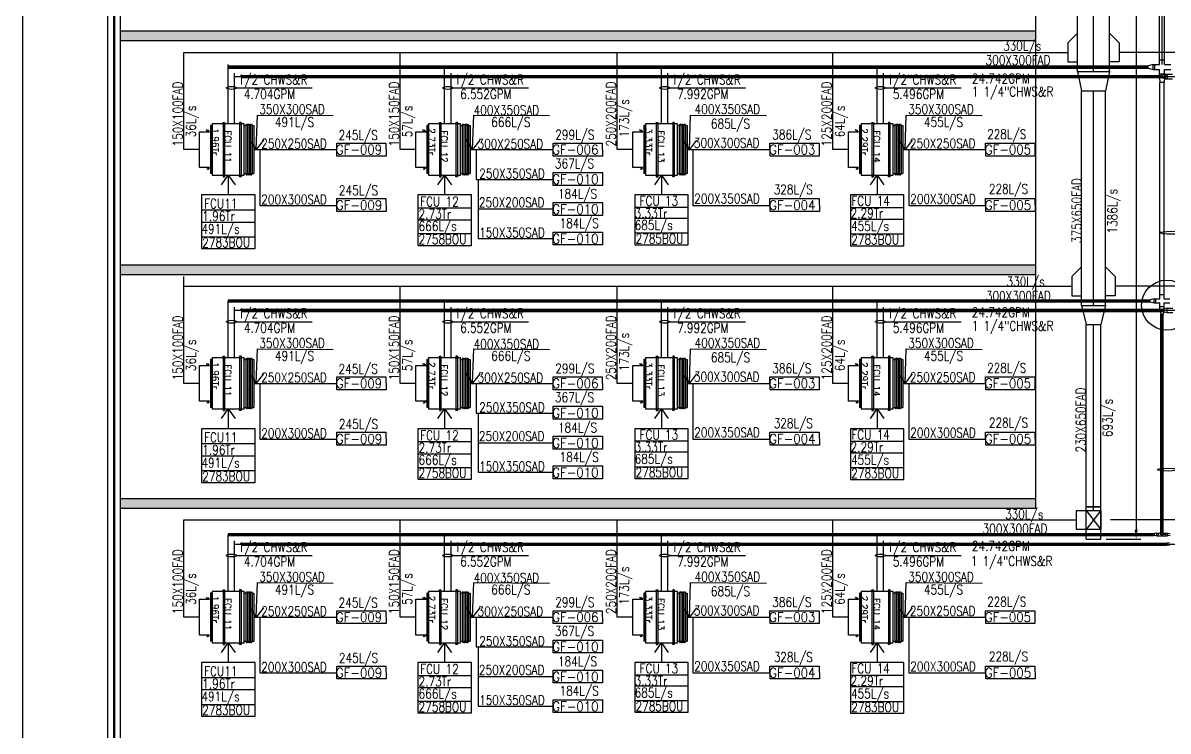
# Model space of a CAD drawing. Header units: millimetres. Extents: x -1288794 to 2153086, y -2701644 to -1428868.
# Drawn here: x 1703173 to 1721056, y -1511716 to -1500660 of the extents above; entities that cross this region are included whole.
import ezdxf

# ---------------------------------------------------------------- set-up
doc = ezdxf.new("R2010")
doc.units = ezdxf.units.MM
doc.header["$LTSCALE"] = 100
doc.header["$PDMODE"] = 34
doc.linetypes.add('HIDDEN', pattern=[9.525, 6.35, -3.175])
for name, color, linetype in [('A-ANNO-TEXT', 8, 'Continuous'), ('A-WALL-FULL', 8, 'Continuous'), ('AC- SUIPPOR', 7, 'HIDDEN'), ('AC-CHILLED WATER TEXT', 41, 'Continuous'), ('AC-CHR', 60, 'Continuous'), ('AC-CHS', 30, 'Continuous'), ('AC-FAD', 6, 'Continuous'), ('AC-FAD TEXT', 6, 'Continuous'), ('AC-HLTEXT', 100, 'Continuous'), ('AC-SAD', 3, 'Continuous'), ('AC-SAD TEXT', 3, 'Continuous'), ('AC-UNIT', 5, 'Continuous'), ('LOGO LINE', 7, 'Continuous'), ('LOGO1LINE', 7, 'Continuous'), ('WALL', 42, 'Continuous')]:
    doc.layers.add(name, color=color, linetype=linetype)
doc.styles.add('ROMAND', font='romand')
doc.styles.add('ROMANS', font='romans.shx', dxfattribs={"width": 0.8})
doc.styles.add('SIMPLEX', font='simplex.shx', dxfattribs={"width": 0.8})
doc.dimstyles.new('100 of DIM2', dxfattribs={"dimscale": 0, "dimtxt": 200, "dimasz": 150, "dimexe": 75, "dimexo": 200, "dimgap": 75, "dimtad": 1, "dimdec": 0, "dimrnd": 5, "dimzin": 0, "dimdsep": 46, "dimtxsty": 'ROMANS', "dimblk": 'ARCHTICK', "dimcen": 100, "dimclrd": 94, "dimclre": 94, "dimclrt": 2, "dimadec": 0, "dimazin": 0, "dimtfac": 1, "dimtdec": 0, "dimtofl": 0, "dimtmove": 2, "dimatfit": 3, "dimldrblk": 'OPEN90', "dimfxl": 75, "dimtolj": 1, "dimtzin": 0, "dimarcsym": 0})

# ---------------------------------------------------------------- blocks, each defined once
blk = doc.blocks.new('A$C44FB0367')
at = {"layer": 'WALL', "ltscale": 30}
h = blk.add_hatch(dxfattribs=at)
h.set_pattern_fill('NET3', color=2, scale=100, style=0)
h.set_pattern_definition([(0, (19935.246, -11666.627), (0, 12.5), []), (60, (19935.246, -11666.627), (-10.8253175, 6.25), []), (120, (19935.246, -11666.627), (-10.8253175, -6.25), [])])
h.paths.add_polyline_path([(775, 250), (775, 275), (25, 275), (25, 250)])
at = {"layer": 'WALL', "color": 5, "ltscale": 30}
for p, q in [((25, 250), (25, 275)), ((25, 275), (775, 275)), ((775, 250), (775, 275))]:
    blk.add_line(p, q, dxfattribs=at)
at = {"layer": 'WALL', "color": 8, "ltscale": 30}
for p, q in [((25, -275), (0, -287.5)), ((0, -287.5), (25, -300)), ((25, -300), (0, -312.5)), ((0, -312.5), (25, -325)), ((25, -325), (0, -337.5)), ((0, -337.5), (25, -350)), ((25, -350), (0, -362.5)), ((25, -250), (25, -275)), ((25, -250), (25, -275)), ((25, -275), (775, -275)), ((25, -300), (775, -300)), ((25, -325), (775, -325)), ((25, -350), (775, -350)), ((775, -250), (775, -275)), ((775, -275), (800, -287.5)), ((800, -287.5), (775, -300)), ((775, -300), (800, -312.5)), ((800, -312.5), (775, -325)), ((775, -325), (800, -337.5)), ((800, -337.5), (775, -350)), ((775, -350), (800, -362.5)), ((0, -362.5), (25, -375)), ((25, -375), (775, -375)), ((25, -375), (25, -400)), ((25, -400), (775, -400)), ((800, -362.5), (775, -375)), ((775, -375), (775, -400))]:
    blk.add_line(p, q, dxfattribs=at)
at = {"layer": 'WALL', "color": 5, "ltscale": 30}
blk.add_lwpolyline([(0, 250), (800, 250), (800, -250), (0, -250)], close=True, dxfattribs=at)
blk = doc.blocks.new('A$C5F1D0244')
at = {"layer": 'AC- SUIPPOR', "ltscale": 5}
for p, q in [((-25, 425), (-25, -425)), ((0, 425), (0, -425))]:
    blk.add_line(p, q, dxfattribs=at)
at = {"layer": 'AC- SUIPPOR', "ltscale": 30}
for points in [[(-25, 400), (0, 400), (0, 425), (-25, 425)], [(-25, -400), (0, -400), (0, -425), (-25, -425)]]:
    blk.add_lwpolyline(points, close=True, dxfattribs=at)
for centre in [(-12.5, 412.5), (-12.5, -412.5)]:
    blk.add_circle(centre, 5, dxfattribs=at)
blk = doc.blocks.new('_ArchTick')
at = {"color": 0, "linetype": 'ByBlock', "const_width": 0.15}
blk.add_lwpolyline([(-0.5, -0.5), (0.5, 0.5)], dxfattribs=at)
blk = doc.blocks.new('A$C14952670')
at = {"layer": 'AC-FAD', "linetype": 'ByBlock'}
for p, q in [((29, 136), (0, 105)), ((30, 159), (1, 128)), ((30, 0), (30, 159)), ((589, 0), (30, 0)), ((589, 159), (589, 0)), ((589, 159), (619, 129)), ((589, 144), (619, 114))]:
    blk.add_line(p, q, dxfattribs=at)
blk = doc.blocks.new('*D718')
at = {"layer": 'AC-CHS', "lineweight": -2, "transparency": 16777216}
for p, q in [((1720091, -1489319), (1720632, -1489319)), ((1720557, -1489469), (1720557, -1508569)), ((1720091, -1508719), (1720632, -1508719))]:
    blk.add_line(p, q, dxfattribs=at)
at = {"layer": 'AC-CHS', "transparency": 16777216}
for points in [[(1720532, -1489469), (1720582, -1489469), (1720557, -1489319)], [(1720532, -1508569), (1720582, -1508569), (1720557, -1508719)]]:
    blk.add_solid(points, dxfattribs=at)
at = {"layer": 'Defpoints', "color": 0, "transparency": 16777216}
for p in [(1719891, -1489319), (1719891, -1508719), (1720557, -1508719)]:
    blk.add_point(p, dxfattribs=at)
at = {"layer": 'AC-CHS', "color": 2, "transparency": 16777216, "insert": (1720382, -1499019), "char_height": 200, "attachment_point": 5, "rotation": 90, "style": 'ROMANS'}
blk.add_mtext('\\A1;19400', dxfattribs=at)

msp = doc.modelspace()

# ---------------------------------------------------------------- hatches: boundary and pattern name
at = {"layer": 'A-WALL-FULL', "true_color": 0xf26722}
h = msp.add_hatch(dxfattribs=at)
h.set_pattern_fill('AR-CONC', color=30)
h.set_pattern_definition([(50, (0, 14750), (182.184669, -15.939086), [19.05, -209.55]), (355, (0, 14750), (-35.243421, 191.056845), [15.24, -167.640584]), (100.451445, (15.18, 14748.67), (146.941247, 175.117752), [16.190009, -178.090245]), (46.1842, (0, 14800.8), (271.07904, -42.042328), [28.575, -314.325]), (96.635558, (22.6, 14797.3), (237.404134, 247.426125), [24.285023, -267.135608]), (351.184151, (0, 14800.8), (237.404134, 247.426125), [22.859967, -251.459732]), (21, (25.4, 14788.1), (151.614391, -102.265198), [19.05, -209.55]), (326, (25.4, 14788.1), (61.802028, 184.187966), [15.24, -167.64]), (71.451445, (38.03, 14779.58), (213.416419, 81.922769), [16.190009, -178.089938]), (37.5, (0, 14750), (3.0886033, 84.5550389), [0, -165.608, 0, -170.18, 0, -168.275]), (7.5, (0, 14750), (66.8196625, 100.1805748), [0, -97.028, 0, -161.798, 0, -64.135]), (327.5, (-56.64, 14750), (135.5905952, -5.728744), [0, -63.5, 0, -198.12, 0, -262.89]), (317.5, (-82.04, 14750), (148.1291814, 25.426491), [0, -82.55, 0, -131.572, 0, -186.69])])
h.paths.add_polyline_path([(1718990.8, -1500935.5), (1718990.8, -1500785.5), (1704697.8, -1500785.5), (1704697.8, -1500935.5)])
h.paths.add_polyline_path([(1755218.3, -1500785.5), (1755218.3, -1500935.5), (1770296.5, -1500935.5), (1770296.5, -1500785.5)])
h.paths.add_polyline_path([(1751078, -1500935.5), (1751078, -1500785.5), (1723660.6, -1500785.5), (1723660.6, -1500935.5)])
h = msp.add_hatch(dxfattribs=at)
h.set_pattern_fill('AR-CONC', color=30)
h.set_pattern_definition([(50, (0, 11100), (182.184669, -15.939086), [19.05, -209.55]), (355, (0, 11100), (-35.243421, 191.056845), [15.24, -167.640584]), (100.451445, (15.18, 11098.67), (146.941247, 175.117752), [16.190009, -178.090245]), (46.1842, (0, 11150.8), (271.07904, -42.042328), [28.575, -314.325]), (96.635558, (22.6, 11147.3), (237.404134, 247.426125), [24.285023, -267.135608]), (351.184151, (0, 11150.8), (237.404134, 247.426125), [22.859967, -251.459732]), (21, (25.4, 11138.1), (151.614391, -102.265198), [19.05, -209.55]), (326, (25.4, 11138.1), (61.802028, 184.187966), [15.24, -167.64]), (71.451445, (38.03, 11129.58), (213.416419, 81.922769), [16.190009, -178.089938]), (37.5, (0, 11100), (3.0886033, 84.5550389), [0, -165.608, 0, -170.18, 0, -168.275]), (7.5, (0, 11100), (66.8196625, 100.1805748), [0, -97.028, 0, -161.798, 0, -64.135]), (327.5, (-56.64, 11100), (135.5905952, -5.728744), [0, -63.5, 0, -198.12, 0, -262.89]), (317.5, (-82.04, 11100), (148.1291814, 25.426491), [0, -82.55, 0, -131.572, 0, -186.69])])
h.paths.add_polyline_path([(1718990.8, -1504585.5), (1718990.8, -1504435.5), (1704697.8, -1504435.5), (1704697.8, -1504585.5)])
h.paths.add_polyline_path([(1755218.3, -1504435.5), (1755218.3, -1504585.5), (1770296.5, -1504585.5), (1770296.5, -1504435.5)])
h.paths.add_polyline_path([(1751078, -1504585.5), (1751078, -1504435.5), (1723660.6, -1504435.5), (1723660.6, -1504585.5)])
h = msp.add_hatch(dxfattribs=at)
h.set_pattern_fill('AR-CONC', color=30)
h.set_pattern_definition([(50, (0, 7450), (182.184669, -15.939086), [19.05, -209.55]), (355, (0, 7450), (-35.243421, 191.056845), [15.24, -167.640584]), (100.451445, (15.18, 7448.67), (146.941247, 175.117752), [16.190009, -178.090245]), (46.1842, (0, 7500.8), (271.07904, -42.042328), [28.575, -314.325]), (96.635558, (22.6, 7497.3), (237.404134, 247.426125), [24.285023, -267.135608]), (351.184151, (0, 7500.8), (237.404134, 247.426125), [22.859967, -251.459732]), (21, (25.4, 7488.1), (151.614391, -102.265198), [19.05, -209.55]), (326, (25.4, 7488.1), (61.802028, 184.187966), [15.24, -167.64]), (71.451445, (38.03, 7479.58), (213.416419, 81.922769), [16.190009, -178.089938]), (37.5, (0, 7450), (3.0886033, 84.5550389), [0, -165.608, 0, -170.18, 0, -168.275]), (7.5, (0, 7450), (66.8196625, 100.1805748), [0, -97.028, 0, -161.798, 0, -64.135]), (327.5, (-56.64, 7450), (135.5905952, -5.728744), [0, -63.5, 0, -198.12, 0, -262.89]), (317.5, (-82.04, 7450), (148.1291814, 25.426491), [0, -82.55, 0, -131.572, 0, -186.69])])
h.paths.add_polyline_path([(1718990.8, -1508235.5), (1718990.8, -1508085.5), (1704697.8, -1508085.5), (1704697.8, -1508235.5)])
h.paths.add_polyline_path([(1755218.3, -1508085.5), (1755218.3, -1508235.5), (1770296.5, -1508235.5), (1770296.5, -1508085.5)])
h.paths.add_polyline_path([(1751078, -1508235.5), (1751078, -1508085.5), (1723660.6, -1508085.5), (1723660.6, -1508235.5)])

# ---------------------------------------------------------------- linework, layer by layer
at = {"layer": 'A-ANNO-TEXT'}
for points in [[(1708072.8, -1502537.9), (1708842.4, -1502537.9), (1708843.7, -1502738.2), (1708074.1, -1502738.2)], [(1711451.5, -1502537.9), (1712221, -1502537.9), (1712222.3, -1502738.2), (1711452.8, -1502738.2)], [(1714838.9, -1502537.9), (1715608.5, -1502537.9), (1715609.8, -1502738.2), (1714840.2, -1502738.2)], [(1718206.9, -1502537.9), (1718976.5, -1502537.9), (1718977.7, -1502738.2), (1718208.2, -1502738.2)], [(1711452.1, -1502995.9), (1712221.6, -1502995.9), (1712222.9, -1503196.3), (1711453.4, -1503196.3)], [(1708073.4, -1503401.1), (1708843, -1503401.1), (1708844.3, -1503601.5), (1708074.7, -1503601.5)], [(1714839.5, -1503401.1), (1715609.1, -1503401.1), (1715610.4, -1503601.5), (1714840.8, -1503601.5)], [(1718207.5, -1503401.1), (1718977.1, -1503401.1), (1718978.3, -1503601.5), (1718208.8, -1503601.5)], [(1711452.3, -1503464.2), (1712221.9, -1503464.2), (1712223.2, -1503664.6), (1711453.6, -1503664.6)], [(1711452.3, -1503926), (1712221.9, -1503926), (1712223.2, -1504126.4), (1711453.6, -1504126.4)], [(1708072.8, -1506187.9), (1708842.4, -1506187.9), (1708843.7, -1506388.2), (1708074.1, -1506388.2)], [(1711451.5, -1506187.9), (1712221, -1506187.9), (1712222.3, -1506388.2), (1711452.8, -1506388.2)], [(1714838.9, -1506187.9), (1715608.5, -1506187.9), (1715609.8, -1506388.2), (1714840.2, -1506388.2)], [(1718206.9, -1506187.9), (1718976.5, -1506187.9), (1718977.7, -1506388.2), (1718208.2, -1506388.2)], [(1711452.1, -1506645.9), (1712221.6, -1506645.9), (1712222.9, -1506846.3), (1711453.4, -1506846.3)], [(1708073.4, -1507051.1), (1708843, -1507051.1), (1708844.3, -1507251.5), (1708074.7, -1507251.5)], [(1711452.3, -1507114.2), (1712221.9, -1507114.2), (1712223.2, -1507314.6), (1711453.6, -1507314.6)], [(1714839.5, -1507051.1), (1715609.1, -1507051.1), (1715610.4, -1507251.5), (1714840.8, -1507251.5)], [(1718207.5, -1507051.1), (1718977.1, -1507051.1), (1718978.3, -1507251.5), (1718208.8, -1507251.5)], [(1711452.3, -1507576), (1712221.9, -1507576), (1712223.2, -1507776.4), (1711453.6, -1507776.4)], [(1708072.8, -1509837.9), (1708842.4, -1509837.9), (1708843.7, -1510038.2), (1708074.1, -1510038.2)], [(1711451.5, -1509837.9), (1712221, -1509837.9), (1712222.3, -1510038.2), (1711452.8, -1510038.2)], [(1714838.9, -1509837.9), (1715608.5, -1509837.9), (1715609.8, -1510038.2), (1714840.2, -1510038.2)], [(1718206.9, -1509837.9), (1718976.5, -1509837.9), (1718977.7, -1510038.2), (1718208.2, -1510038.2)], [(1711452.1, -1510295.9), (1712221.6, -1510295.9), (1712222.9, -1510496.3), (1711453.4, -1510496.3)], [(1708073.4, -1510701.1), (1708843, -1510701.1), (1708844.3, -1510901.5), (1708074.7, -1510901.5)], [(1711452.3, -1510764.2), (1712221.9, -1510764.2), (1712223.2, -1510964.6), (1711453.6, -1510964.6)], [(1714839.5, -1510701.1), (1715609.1, -1510701.1), (1715610.4, -1510901.5), (1714840.8, -1510901.5)], [(1718207.5, -1510701.1), (1718977.1, -1510701.1), (1718978.3, -1510901.5), (1718208.8, -1510901.5)], [(1711452.3, -1511226), (1712221.9, -1511226), (1712223.2, -1511426.4), (1711453.6, -1511426.4)]]:
    msp.add_lwpolyline(points, close=True, dxfattribs=at)
at = {"layer": 'A-WALL-FULL'}
for p, q in [((1718990.8, -1508235.5), (1718990.8, -1489835.5)), ((1704697.8, -1500785.5), (1718990.8, -1500785.5)), ((1704697.8, -1500935.5), (1718990.8, -1500935.5)), ((1704697.8, -1504435.5), (1718990.8, -1504435.5)), ((1704697.8, -1504585.5), (1718990.8, -1504585.5)), ((1704697.8, -1508085.5), (1718990.8, -1508085.5)), ((1704697.8, -1508235.5), (1718990.8, -1508235.5))]:
    msp.add_line(p, q, dxfattribs=at)
at = {"layer": 'A-WALL-FULL', "ltscale": 3}
for p, q in [((1713564.3, -1503344.9), (1712864.3, -1503344.9)), ((1713564.3, -1506994.9), (1712864.3, -1506994.9)), ((1713564.3, -1510644.9), (1712864.3, -1510644.9))]:
    msp.add_line(p, q, dxfattribs=at)
at = {"layer": 'AC-CHILLED WATER TEXT'}
for p, q in [((1706508.9, -1501675.3), (1707690.7, -1501675.3)), ((1709887.6, -1501675.3), (1711069.4, -1501675.3)), ((1713275, -1501675.3), (1714456.8, -1501675.3)), ((1716643, -1501675.3), (1717824.8, -1501675.3)), ((1706508.9, -1505325.3), (1707690.7, -1505325.3)), ((1709887.6, -1505325.3), (1711069.4, -1505325.3)), ((1713275, -1505325.3), (1714456.8, -1505325.3)), ((1716643, -1505325.3), (1717824.8, -1505325.3)), ((1706508.9, -1508975.3), (1707690.7, -1508975.3)), ((1709887.6, -1508975.3), (1711069.4, -1508975.3)), ((1713275, -1508975.3), (1714456.8, -1508975.3)), ((1716643, -1508975.3), (1717824.8, -1508975.3))]:
    msp.add_line(p, q, dxfattribs=at)
for centre, major_axis, ratio in [((1706429.3, -1501675.3), (79.6, 0), 0.2791271), ((1709808, -1501675.3), (79.6, 0), 0.2791271), ((1713195.4, -1501675.3), (79.6, 0), 0.2791271), ((1716563.4, -1501675.3), (79.6, 0), 0.2791271), ((1721100.6, -1503935.7), (170.7, 0), 0.1301197), ((1706429.3, -1505325.3), (79.6, 0), 0.2791271), ((1709808, -1505325.3), (79.6, 0), 0.2791271), ((1713195.4, -1505325.3), (79.6, 0), 0.2791271), ((1716563.4, -1505325.3), (79.6, 0), 0.2791271), ((1721060.4, -1507634.5), (170.7, 0), 0.1301197), ((1706429.3, -1508975.3), (79.6, 0), 0.2791271), ((1709808, -1508975.3), (79.6, 0), 0.2791271), ((1713195.4, -1508975.3), (79.6, 0), 0.2791271), ((1716563.4, -1508975.3), (79.6, 0), 0.2791271)]:
    msp.add_ellipse(centre, major_axis=major_axis, ratio=ratio, dxfattribs=at)
at = {"layer": 'AC-CHR'}
for p, q in [((1706479.7, -1502237.2), (1706479.7, -1501446.8)), ((1706579.7, -1501480.8), (1720946.9, -1501480.8)), ((1709858.3, -1502237.2), (1709858.3, -1501446.8)), ((1713245.8, -1502237.2), (1713245.8, -1501446.8)), ((1716613.8, -1502237.2), (1716613.8, -1501446.8)), ((1721022.9, -1501458.8), (1720946.9, -1501480.8)), ((1720946.9, -1501512.8), (1720946.9, -1501480.8)), ((1721022.9, -1501458.8), (1721123.9, -1501458.8)), ((1721022.9, -1501534.8), (1721022.9, -1501458.8)), ((1721047.9, -1501534.8), (1721047.9, -1501458.8)), ((1706479.7, -1501496.8), (1734945.9, -1501496.8)), ((1706579.7, -1501496.8), (1720946.9, -1501496.8)), ((1706579.7, -1501512.8), (1720946.9, -1501512.8)), ((1720946.9, -1501512.8), (1721022.9, -1501534.8)), ((1721022.9, -1501534.8), (1721123.9, -1501534.8)), ((1706479.7, -1505887.2), (1706479.7, -1505096.8)), ((1706479.7, -1505146.8), (1734945.9, -1505146.8)), ((1706579.7, -1505130.8), (1720976.9, -1505130.8)), ((1706579.7, -1505146.8), (1720976.9, -1505146.8)), ((1706579.7, -1505162.8), (1720976.9, -1505162.8)), ((1709858.3, -1505887.2), (1709858.3, -1505096.8)), ((1713245.8, -1505887.2), (1713245.8, -1505096.8)), ((1716613.8, -1505887.2), (1716613.8, -1505096.8)), ((1721040.9, -1505114.8), (1720976.9, -1505130.8)), ((1720976.9, -1505162.8), (1720976.9, -1505130.8)), ((1720976.9, -1505162.8), (1721040.9, -1505178.8)), ((1721040.9, -1505114.8), (1721129.9, -1505114.8)), ((1721040.9, -1505178.8), (1721040.9, -1505114.8)), ((1721040.9, -1505178.8), (1721129.9, -1505178.8)), ((1706479.7, -1509537.2), (1706479.7, -1508746.8)), ((1706479.7, -1508796.8), (1734945.9, -1508796.8)), ((1706579.7, -1508780.8), (1721037, -1508780.8)), ((1706579.7, -1508796.8), (1721037, -1508796.8)), ((1706579.7, -1508812.8), (1721037, -1508812.8)), ((1709858.3, -1509537.2), (1709858.3, -1508746.8)), ((1713245.8, -1509537.2), (1713245.8, -1508746.8)), ((1716613.8, -1509537.2), (1716613.8, -1508746.8)), ((1721076.9, -1508776.8), (1721036.9, -1508780.8)), ((1721036.9, -1508780.8), (1721037, -1508812.8)), ((1721077.1, -1508817.1), (1721037, -1508812.8))]:
    msp.add_line(p, q, dxfattribs=at)
at = {"layer": 'AC-CHS'}
for p, q in [((1720923.9, -1501310.1), (1720923.9, -1497973.1)), ((1720961.9, -1501310.1), (1720961.9, -1497973.1)), ((1720999.9, -1501310.1), (1720999.9, -1497973.1)), ((1706379.7, -1502237.2), (1706379.7, -1501310.1)), ((1720822.9, -1501310.1), (1720746.9, -1501332.1)), ((1720822.9, -1501386.1), (1720822.9, -1501310.1)), ((1720822.9, -1501310.1), (1720923.9, -1501310.1)), ((1720847.9, -1501386.1), (1720847.9, -1501310.1)), ((1720923.9, -1501234.1), (1720999.9, -1501234.1)), ((1720999.9, -1501310.1), (1721100.9, -1501310.1)), ((1706379.7, -1501332.1), (1720746.9, -1501332.1)), ((1706379.7, -1501348.1), (1720746.9, -1501348.1)), ((1706379.7, -1501364.1), (1720746.9, -1501364.1)), ((1709758.3, -1502237.2), (1709758.3, -1501348.1)), ((1713145.8, -1502237.2), (1713145.8, -1501348.1)), ((1716513.8, -1502237.2), (1716513.8, -1501348.1)), ((1720746.9, -1501364.1), (1720746.9, -1501332.1)), ((1720746.9, -1501364.1), (1720822.9, -1501386.1)), ((1720822.9, -1501386.1), (1720923.9, -1501386.1)), ((1720923.9, -1501512.1), (1720923.9, -1501386.1)), ((1720999.9, -1501462.1), (1720923.9, -1501462.1)), ((1720999.9, -1501386.1), (1721100.9, -1501386.1)), ((1720999.9, -1501512.1), (1720999.9, -1501386.1)), ((1720999.9, -1501512.1), (1720923.9, -1501512.1)), ((1720923.9, -1501512.1), (1720929.9, -1501588.1)), ((1720993.9, -1501588.1), (1720929.9, -1501588.1)), ((1720929.9, -1504966.1), (1720929.9, -1501588.1)), ((1720999.9, -1501512.1), (1720993.9, -1501588.1)), ((1720993.9, -1504966.1), (1720993.9, -1501588.1)), ((1706379.7, -1504982.1), (1720776.9, -1504982.1)), ((1706379.7, -1504998.1), (1720776.9, -1504998.1)), ((1706379.7, -1505887.2), (1706379.7, -1504998.1)), ((1706379.7, -1505014.1), (1720776.9, -1505014.1)), ((1709758.3, -1505887.2), (1709758.3, -1504998.1)), ((1713145.8, -1505887.2), (1713145.8, -1504998.1)), ((1716513.8, -1505887.2), (1716513.8, -1504998.1)), ((1720840.9, -1504966.1), (1720776.9, -1504982.1)), ((1720776.9, -1505014.1), (1720776.9, -1504982.1)), ((1720776.9, -1505014.1), (1720840.9, -1505030.1)), ((1720840.9, -1505030.1), (1720840.9, -1504966.1)), ((1720840.9, -1504966.1), (1720929.9, -1504966.1)), ((1720840.9, -1505030.1), (1720929.9, -1505030.1)), ((1720865.9, -1505030.1), (1720865.9, -1504966.1)), ((1720929.9, -1504902.1), (1720993.9, -1504902.1)), ((1720929.9, -1505144.1), (1720929.9, -1505030.1)), ((1720993.9, -1504966.1), (1721082.9, -1504966.1)), ((1720993.9, -1505030.1), (1721082.9, -1505030.1)), ((1720993.9, -1505144.1), (1720993.9, -1505030.1)), ((1720993.9, -1505094.1), (1720929.9, -1505094.1)), ((1720993.9, -1505144.1), (1720929.9, -1505144.1)), ((1720929.9, -1505144.1), (1720941.9, -1505208.1)), ((1720981.9, -1505208.1), (1720941.9, -1505208.1)), ((1720941.9, -1508628.1), (1720941.9, -1505208.1)), ((1720961.9, -1508648.1), (1720961.9, -1505208.1)), ((1720993.9, -1505144.1), (1720981.9, -1505208.1)), ((1720981.9, -1508628.1), (1720981.9, -1505208.1)), ((1706379.7, -1508632.1), (1720837, -1508632.1)), ((1720876.9, -1508628.1), (1720836.9, -1508632.1)), ((1720836.9, -1508632.1), (1720837, -1508664.1)), ((1720876.9, -1508628.1), (1720877.1, -1508668.4)), ((1720876.9, -1508628.1), (1720941.9, -1508628.1)), ((1720901.9, -1508628.1), (1720902.1, -1508668.3)), ((1720941.9, -1508588.1), (1720981.9, -1508588.1)), ((1720981.9, -1508628.1), (1721046.9, -1508628.1)), ((1721021.9, -1508628.1), (1721021.9, -1508668.1)), ((1721046.9, -1508628.1), (1721046.9, -1508668.1)), ((1721046.9, -1508628.1), (1721086.9, -1508632.1)), ((1706379.7, -1509537.2), (1706379.7, -1508648.1)), ((1706379.7, -1508648.1), (1720837, -1508648.1)), ((1706379.7, -1508664.1), (1720837, -1508664.1)), ((1709758.3, -1509537.2), (1709758.3, -1508648.1)), ((1713145.8, -1509537.2), (1713145.8, -1508648.1)), ((1716513.8, -1509537.2), (1716513.8, -1508648.1)), ((1720877.1, -1508668.4), (1720837, -1508664.1)), ((1720877.1, -1508668.1), (1721046.9, -1508668.1)), ((1721021.9, -1508648.1), (1720931.4, -1508648.1)), ((1720981.9, -1508668.1), (1720942.1, -1508668.1)), ((1721086.9, -1508664.1), (1721046.9, -1508668.1))]:
    msp.add_line(p, q, dxfattribs=at)
at = {"layer": 'AC-CHS', "color": 30}
for p, q in [((1719775.8, -1508210.8), (1720005.8, -1508210.8)), ((1719775.8, -1508215.8), (1720005.8, -1508215.8)), ((1720005.8, -1508271.5), (1719775.8, -1508569.5)), ((1719775.8, -1508271.5), (1720005.8, -1508569.5))]:
    msp.add_line(p, q, dxfattribs=at)
msp.add_lwpolyline([(1719625.8, -1508271.5), (1720005.8, -1508271.5), (1720005.8, -1508569.5), (1719625.8, -1508569.5)], close=True, dxfattribs=at)
at = {"layer": 'AC-CHS'}
msp.add_circle((1721034.4, -1505066.1), 391.4, dxfattribs=at)
at = {"layer": 'AC-FAD'}
for p, q in [((1719640.8, -1501419.5), (1719640.8, -1498069.5)), ((1719890.8, -1501419.5), (1719890.8, -1498069.5)), ((1720140.8, -1501419.5), (1720140.8, -1498069.5)), ((1719640.8, -1500819.5), (1719490.8, -1500969.5)), ((1720140.8, -1500819.5), (1720290.8, -1500969.5)), ((1705685.2, -1501119.5), (1719490.8, -1501119.5)), ((1705685.2, -1502637.2), (1705685.2, -1501119.5)), ((1709063.8, -1502637.2), (1709063.8, -1501119.5)), ((1712451.3, -1502637.2), (1712451.3, -1501119.5)), ((1715819.3, -1502637.2), (1715819.3, -1501119.5)), ((1719490.8, -1500969.5), (1719490.8, -1501269.5)), ((1720290.8, -1500969.5), (1720290.8, -1501269.5)), ((1734151.4, -1501119.5), (1720290.8, -1501119.5)), ((1719490.8, -1501269.5), (1719640.8, -1501269.5)), ((1720290.8, -1501269.5), (1720140.8, -1501269.5)), ((1719640.8, -1501419.5), (1720140.8, -1501419.5)), ((1719640.8, -1501419.5), (1719703.3, -1501719.5)), ((1720140.8, -1501419.5), (1720078.3, -1501719.5)), ((1719703.3, -1501719.5), (1720078.3, -1501719.5)), ((1719703.3, -1505069.5), (1719703.3, -1501719.5)), ((1719890.8, -1505069.5), (1719890.8, -1501719.5)), ((1720078.3, -1505069.5), (1720078.3, -1501719.5)), ((1705930.4, -1502637.2), (1705685.2, -1502637.2)), ((1709309.1, -1502637.2), (1709063.8, -1502637.2)), ((1712696.5, -1502637.2), (1712451.3, -1502637.2)), ((1716064.5, -1502637.2), (1715819.3, -1502637.2)), ((1719703.3, -1504469.5), (1719553.3, -1504619.5)), ((1720078.3, -1504469.5), (1720228.3, -1504619.5)), ((1705685.2, -1506287.2), (1705685.2, -1504619.5)), ((1719553.3, -1504619.5), (1719553.3, -1504919.5)), ((1720228.3, -1504619.5), (1720228.3, -1504919.5)), ((1705685.2, -1504769.5), (1719553.3, -1504769.5)), ((1709063.8, -1506287.2), (1709063.8, -1504769.5)), ((1712451.3, -1506287.2), (1712451.3, -1504769.5)), ((1715819.3, -1506287.2), (1715819.3, -1504769.5)), ((1734151.4, -1504769.5), (1720228.3, -1504769.5)), ((1719553.3, -1504919.5), (1719703.3, -1504919.5)), ((1719703.3, -1505069.5), (1720078.3, -1505069.5)), ((1719703.3, -1505069.5), (1719775.8, -1505369.5)), ((1720078.3, -1505069.5), (1720005.8, -1505369.5)), ((1720228.3, -1504919.5), (1720078.3, -1504919.5)), ((1719775.8, -1505369.5), (1720005.8, -1505369.5)), ((1719775.8, -1508719.5), (1719775.8, -1505369.5)), ((1719890.8, -1508271.5), (1719890.8, -1505369.5)), ((1720005.8, -1508719.5), (1720005.8, -1505369.5)), ((1705930.4, -1506287.2), (1705685.2, -1506287.2)), ((1709309.1, -1506287.2), (1709063.8, -1506287.2)), ((1712696.5, -1506287.2), (1712451.3, -1506287.2)), ((1716064.5, -1506287.2), (1715819.3, -1506287.2)), ((1705685.2, -1509937.2), (1705685.2, -1508419.5)), ((1705685.2, -1508419.5), (1719625.8, -1508419.5)), ((1709063.8, -1509937.2), (1709063.8, -1508419.5)), ((1712451.3, -1509937.2), (1712451.3, -1508419.5)), ((1715819.3, -1509937.2), (1715819.3, -1508419.5)), ((1734151.4, -1508419.5), (1720155.8, -1508419.5)), ((1719775.8, -1508719.5), (1720005.8, -1508719.5)), ((1705930.4, -1509937.2), (1705685.2, -1509937.2)), ((1709309.1, -1509937.2), (1709063.8, -1509937.2)), ((1712696.5, -1509937.2), (1712451.3, -1509937.2)), ((1716064.5, -1509937.2), (1715819.3, -1509937.2))]:
    msp.add_line(p, q, dxfattribs=at)
at = {"layer": 'AC-SAD'}
for p, q in [((1706779.7, -1502637.2), (1708073.5, -1502637.2)), ((1706871.1, -1502637.2), (1706871.1, -1503507.8)), ((1710158.3, -1502637.2), (1711452.1, -1502637.2)), ((1710249.8, -1502637.2), (1710249.8, -1503102.7)), ((1713545.8, -1502637.2), (1714839.6, -1502637.2)), ((1713637.2, -1502637.2), (1713637.2, -1503507.8)), ((1716913.8, -1502637.2), (1718207.5, -1502637.2)), ((1717005.2, -1502637.2), (1717005.2, -1503507.8)), ((1710249.8, -1503102.7), (1711452.8, -1503102.7)), ((1710282.6, -1503102.7), (1710282.6, -1504026.2)), ((1706871.1, -1503507.8), (1708074.1, -1503507.8)), ((1710282.6, -1503564.4), (1711453, -1503564.4)), ((1713637.2, -1503507.8), (1714840.2, -1503507.8)), ((1717005.2, -1503507.8), (1718208.2, -1503507.8)), ((1710282.6, -1504026.2), (1711453, -1504026.2)), ((1706779.7, -1506287.2), (1708073.5, -1506287.2)), ((1706871.1, -1506287.2), (1706871.1, -1507157.8)), ((1710158.3, -1506287.2), (1711452.1, -1506287.2)), ((1710249.8, -1506287.2), (1710249.8, -1506752.7)), ((1713545.8, -1506287.2), (1714839.6, -1506287.2)), ((1713637.2, -1506287.2), (1713637.2, -1507157.8)), ((1716913.8, -1506287.2), (1718207.5, -1506287.2)), ((1717005.2, -1506287.2), (1717005.2, -1507157.8)), ((1710249.8, -1506752.7), (1711452.8, -1506752.7)), ((1710282.6, -1506752.7), (1710282.6, -1507676.2)), ((1706871.1, -1507157.8), (1708074.1, -1507157.8)), ((1710282.6, -1507214.4), (1711453, -1507214.4)), ((1713637.2, -1507157.8), (1714840.2, -1507157.8)), ((1717005.2, -1507157.8), (1718208.2, -1507157.8)), ((1710282.6, -1507676.2), (1711453, -1507676.2)), ((1706779.7, -1509937.2), (1708073.5, -1509937.2)), ((1706871.1, -1509937.2), (1706871.1, -1510807.8)), ((1710158.3, -1509937.2), (1711452.1, -1509937.2)), ((1710249.8, -1509937.2), (1710249.8, -1510402.7)), ((1713545.8, -1509937.2), (1714839.6, -1509937.2)), ((1713637.2, -1509937.2), (1713637.2, -1510807.8)), ((1716913.8, -1509937.2), (1718207.5, -1509937.2)), ((1717005.2, -1509937.2), (1717005.2, -1510807.8)), ((1710249.8, -1510402.7), (1711452.8, -1510402.7)), ((1710282.6, -1510402.7), (1710282.6, -1511326.2)), ((1706871.1, -1510807.8), (1708074.1, -1510807.8)), ((1710282.6, -1510864.4), (1711453, -1510864.4)), ((1713637.2, -1510807.8), (1714840.2, -1510807.8)), ((1717005.2, -1510807.8), (1718208.2, -1510807.8)), ((1710282.6, -1511326.2), (1711453, -1511326.2))]:
    msp.add_line(p, q, dxfattribs=at)
at = {"layer": 'AC-SAD TEXT'}
for p, q in [((1705961.2, -1503578.2), (1706798.3, -1503578.2)), ((1709339.8, -1503546.2), (1710176.9, -1503546.2)), ((1712727.2, -1503535.4), (1713564.3, -1503535.4)), ((1716095.2, -1503541.4), (1716932.3, -1503541.4)), ((1705961.2, -1503768.1), (1706798.3, -1503768.1)), ((1709339.8, -1503736.5), (1710176.9, -1503736.5)), ((1712727.2, -1503707.3), (1713564.3, -1503707.3)), ((1716095.2, -1503722.2), (1716932.3, -1503722.2)), ((1709339.8, -1503948.4), (1710176.9, -1503948.4)), ((1712727.2, -1503938.5), (1713564.3, -1503938.5)), ((1716095.2, -1503953.4), (1716932.3, -1503953.4)), ((1705961.2, -1503999.2), (1706798.3, -1503999.2)), ((1709339.8, -1507196.2), (1710176.9, -1507196.2)), ((1712727.2, -1507185.4), (1713564.3, -1507185.4)), ((1716095.2, -1507191.4), (1716932.3, -1507191.4)), ((1705961.2, -1507228.2), (1706798.3, -1507228.2)), ((1709339.8, -1507386.5), (1710176.9, -1507386.5)), ((1712727.2, -1507357.3), (1713564.3, -1507357.3)), ((1716095.2, -1507372.2), (1716932.3, -1507372.2)), ((1705961.2, -1507418.1), (1706798.3, -1507418.1)), ((1705961.2, -1507649.2), (1706798.3, -1507649.2)), ((1709339.8, -1507598.4), (1710176.9, -1507598.4)), ((1712727.2, -1507588.5), (1713564.3, -1507588.5)), ((1716095.2, -1507603.4), (1716932.3, -1507603.4)), ((1705961.2, -1510878.2), (1706798.3, -1510878.2)), ((1709339.8, -1510846.2), (1710176.9, -1510846.2)), ((1712727.2, -1510835.4), (1713564.3, -1510835.4)), ((1716095.2, -1510841.4), (1716932.3, -1510841.4)), ((1705961.2, -1511068.1), (1706798.3, -1511068.1)), ((1709339.8, -1511036.5), (1710176.9, -1511036.5)), ((1712727.2, -1511007.3), (1713564.3, -1511007.3)), ((1716095.2, -1511022.2), (1716932.3, -1511022.2)), ((1705961.2, -1511299.2), (1706798.3, -1511299.2)), ((1709339.8, -1511248.4), (1710176.9, -1511248.4)), ((1712727.2, -1511238.5), (1713564.3, -1511238.5)), ((1716095.2, -1511253.4), (1716932.3, -1511253.4))]:
    msp.add_line(p, q, dxfattribs=at)
for points in [[(1705961.2, -1504183.8), (1706798.3, -1504183.8), (1706798.3, -1503344.9), (1705961.2, -1503344.9)], [(1709339.8, -1504133), (1710176.9, -1504133), (1710176.9, -1503344.9), (1709339.8, -1503344.9)], [(1712727.2, -1504123.1), (1713564.3, -1504123.1), (1713564.3, -1503344.9), (1712727.2, -1503344.9)], [(1716095.2, -1504137.9), (1716932.3, -1504137.9), (1716932.3, -1503344.9), (1716095.2, -1503344.9)], [(1705961.2, -1507833.8), (1706798.3, -1507833.8), (1706798.3, -1506994.9), (1705961.2, -1506994.9)], [(1709339.8, -1507783), (1710176.9, -1507783), (1710176.9, -1506994.9), (1709339.8, -1506994.9)], [(1712727.2, -1507773.1), (1713564.3, -1507773.1), (1713564.3, -1506994.9), (1712727.2, -1506994.9)], [(1716095.2, -1507787.9), (1716932.3, -1507787.9), (1716932.3, -1506994.9), (1716095.2, -1506994.9)], [(1705961.2, -1511483.8), (1706798.3, -1511483.8), (1706798.3, -1510644.9), (1705961.2, -1510644.9)], [(1709339.8, -1511433), (1710176.9, -1511433), (1710176.9, -1510644.9), (1709339.8, -1510644.9)], [(1712727.2, -1511423.1), (1713564.3, -1511423.1), (1713564.3, -1510644.9), (1712727.2, -1510644.9)], [(1716095.2, -1511437.9), (1716932.3, -1511437.9), (1716932.3, -1510644.9), (1716095.2, -1510644.9)]]:
    msp.add_lwpolyline(points, close=True, dxfattribs=at)
at = {"layer": 'LOGO LINE'}
msp.add_lwpolyline([(1781931.1, -1519493.9), (1703173, -1519493.9), (1703173, -1463806.4), (1781931.1, -1463806.4)], close=True, dxfattribs=at)
at = {"layer": 'LOGO1LINE'}
for points in [[(1780605.2, -1518168), (1704498.9, -1518168), (1704498.9, -1465132.3), (1780605.2, -1465132.3)], [(1770296.5, -1517969.1), (1704697.8, -1517969.1), (1704697.8, -1465331.1), (1770296.5, -1465331.1)]]:
    msp.add_lwpolyline(points, close=True, dxfattribs=at)
at = {"layer": 'LOGO1LINE', "const_width": 39.8}
msp.add_lwpolyline([(1780505.7, -1518068.5), (1704598.4, -1518068.5), (1704598.4, -1465231.7), (1780505.7, -1465231.7)], close=True, dxfattribs=at)

# ---------------------------------------------------------------- block references
at = {"ltscale": 30, "xscale": -1}
for p in [(1706297.8, -1502637.2), (1709676.4, -1502637.2), (1713063.9, -1502637.2), (1716431.9, -1502637.2), (1706297.8, -1506287.2), (1709676.4, -1506287.2), (1713063.9, -1506287.2), (1716431.9, -1506287.2), (1706297.8, -1509937.2), (1709676.4, -1509937.2), (1713063.9, -1509937.2), (1716431.9, -1509937.2)]:
    msp.add_blockref('A$C5F1D0244', p, dxfattribs=at)
at = {"ltscale": 30}
for p in [(1706579, -1502637.2), (1709957.7, -1502637.2), (1713345.1, -1502637.2), (1716713.1, -1502637.2), (1706579, -1506287.2), (1709957.7, -1506287.2), (1713345.1, -1506287.2), (1716713.1, -1506287.2), (1706579, -1509937.2), (1709957.7, -1509937.2), (1713345.1, -1509937.2), (1716713.1, -1509937.2)]:
    msp.add_blockref('A$C5F1D0244', p, dxfattribs=at)
at = {"layer": 'AC-FAD', "rotation": 270}
for p in [(1705930.4, -1502327.7), (1709309.1, -1502327.7), (1712696.5, -1502327.7), (1716064.5, -1502327.7), (1705930.4, -1505977.7), (1709309.1, -1505977.7), (1712696.5, -1505977.7), (1716064.5, -1505977.7), (1705930.4, -1509627.7), (1709309.1, -1509627.7), (1712696.5, -1509627.7), (1716064.5, -1509627.7)]:
    msp.add_blockref('A$C14952670', p, dxfattribs=at)
at = {"layer": 'AC-UNIT', "color": 6, "ltscale": 30, "xscale": -1, "rotation": 90}
for p in [(1706379.7, -1502237.2), (1709758.3, -1502237.2), (1713145.8, -1502237.2), (1716513.8, -1502237.2), (1706379.7, -1505887.2), (1709758.3, -1505887.2), (1713145.8, -1505887.2), (1716513.8, -1505887.2), (1706379.7, -1509537.2), (1709758.3, -1509537.2), (1713145.8, -1509537.2), (1716513.8, -1509537.2)]:
    msp.add_blockref('A$C44FB0367', p, dxfattribs=at)

# ---------------------------------------------------------------- texts
at = {"layer": 'A-ANNO-TEXT', "style": 'ROMANS', "width": 0.9}
for s, p in [('GF-009', (1708059.8, -1502712.2)), ('GF-006', (1711438.5, -1502712.2)), ('GF-003', (1714825.9, -1502712.2)), ('GF-005', (1718193.9, -1502712.2)), ('GF-010', (1711439.3, -1503174.9)), ('GF-009', (1708060.6, -1503580)), ('GF-004', (1714826.7, -1503580)), ('GF-005', (1718194.7, -1503580)), ('GF-010', (1711439.5, -1503643.2)), ('GF-010', (1711439.5, -1504105)), ('GF-009', (1708059.8, -1506362.2)), ('GF-006', (1711438.5, -1506362.2)), ('GF-003', (1714825.9, -1506362.2)), ('GF-005', (1718193.9, -1506362.2)), ('GF-010', (1711439.3, -1506824.9)), ('GF-009', (1708060.6, -1507230)), ('GF-010', (1711439.5, -1507293.2)), ('GF-004', (1714826.7, -1507230)), ('GF-005', (1718194.7, -1507230)), ('GF-010', (1711439.5, -1507755)), ('GF-009', (1708059.8, -1510012.2)), ('GF-006', (1711438.5, -1510012.2)), ('GF-003', (1714825.9, -1510012.2)), ('GF-005', (1718193.9, -1510012.2)), ('GF-010', (1711439.3, -1510474.9)), ('GF-009', (1708060.6, -1510880)), ('GF-004', (1714826.7, -1510880)), ('GF-005', (1718194.7, -1510880)), ('GF-010', (1711439.5, -1510943.2)), ('GF-010', (1711439.5, -1511405))]:
    msp.add_text(s, height=150, dxfattribs=at).set_placement(p)
at = {"layer": 'AC-CHILLED WATER TEXT', "style": 'SIMPLEX', "width": 0.8}
for s, p in [('1/2"CHWS&R', (1706528.8, -1501619.8)), ('1/2"CHWS&R', (1709907.5, -1501619.8)), ('1/2"CHWS&R', (1713294.9, -1501619.8)), ('1/2"CHWS&R', (1716662.9, -1501619.8)), ('24.742GPM', (1717992.4, -1501603.5)), ('1 1/4"CHWS&R', (1717990.8, -1501807.5)), ('4.704GPM', (1706622.8, -1501845.8)), ('6.552GPM', (1710001.4, -1501845.8)), ('7.992GPM', (1713388.9, -1501845.8)), ('5.496GPM', (1716756.8, -1501845.8)), ('1/2"CHWS&R', (1706528.8, -1505269.8)), ('1/2"CHWS&R', (1709907.5, -1505269.8)), ('1/2"CHWS&R', (1713294.9, -1505269.8)), ('1/2"CHWS&R', (1716662.9, -1505269.8)), ('24.742GPM', (1717992.4, -1505253.5)), ('4.704GPM', (1706622.8, -1505495.8)), ('6.552GPM', (1710001.4, -1505495.8)), ('7.992GPM', (1713388.9, -1505495.8)), ('5.496GPM', (1716756.8, -1505495.8)), ('1 1/4"CHWS&R', (1717991.3, -1505464.8)), ('1/2"CHWS&R', (1706528.8, -1508919.8)), ('1/2"CHWS&R', (1709907.5, -1508919.8)), ('1/2"CHWS&R', (1713294.9, -1508919.8)), ('1/2"CHWS&R', (1716662.9, -1508919.8)), ('24.742GPM', (1717992.4, -1508903.5)), ('4.704GPM', (1706622.8, -1509145.8)), ('6.552GPM', (1710001.4, -1509145.8)), ('7.992GPM', (1713388.9, -1509145.8)), ('5.496GPM', (1716756.8, -1509145.8)), ('1 1/4"CHWS&R', (1717974.9, -1509137.5))]:
    msp.add_text(s, height=150, dxfattribs=at).set_placement(p)
at = {"layer": 'AC-FAD TEXT', "style": 'SIMPLEX', "width": 0.8}
for s, p in [('330L/s', (1718479.9, -1501091.5)), ('300X300FAD', (1718207.1, -1501317)), ('330L/s', (1718533.5, -1504772.7)), ('300X300FAD', (1718210.8, -1504998.1)), ('330L/s', (1718511.4, -1508406.4)), ('300X300FAD', (1718160, -1508631.8))]:
    msp.add_text(s, height=150, dxfattribs=at).set_placement(p)
for s, p in [('150X100FAD', (1705665.2, -1502588.7)), ('150X150FAD', (1709043.9, -1502588.7)), ('250X200FAD', (1712431.3, -1502588.7)), ('125X200FAD', (1715799.3, -1502588.7)), ('36L/s', (1705871.2, -1502445.6)), ('57L/s', (1709249.9, -1502445.6)), ('173L/s', (1712637.3, -1502445.6)), ('64L/s', (1716005.3, -1502445.6)), ('375X650FAD', (1719703.3, -1504095.8)), ('1386L/s', (1720261.4, -1503947.8)), ('150X100FAD', (1705665.2, -1506238.7)), ('150X150FAD', (1709043.9, -1506238.7)), ('250X200FAD', (1712431.3, -1506238.7)), ('125X200FAD', (1715799.3, -1506238.7)), ('173L/s', (1712637.3, -1506095.6)), ('36L/s', (1705871.2, -1506095.6)), ('57L/s', (1709249.9, -1506095.6)), ('64L/s', (1716005.3, -1506095.6)), ('230X650FAD', (1719768.2, -1507366.9)), ('693L/s', (1720185.7, -1507125.5)), ('150X100FAD', (1705665.2, -1509888.7)), ('150X150FAD', (1709043.9, -1509888.7)), ('250X200FAD', (1712431.3, -1509888.7)), ('125X200FAD', (1715799.3, -1509888.7)), ('173L/s', (1712637.3, -1509745.6)), ('36L/s', (1705871.2, -1509745.6)), ('57L/s', (1709249.9, -1509745.6)), ('64L/s', (1716005.3, -1509745.6))]:
    msp.add_text(s, height=150, rotation=90, dxfattribs=at).set_placement(p)
at = {"layer": 'AC-HLTEXT', "style": 'ROMAND'}
for s, p in [('1.96Tr', (1706129.7, -1502304.6)), ('FCU 11', (1706322.8, -1502339.7)), ('2.73Tr', (1709508.3, -1502304.6)), ('FCU 12', (1709701.4, -1502339.7)), ('3.33Tr', (1712895.8, -1502304.6)), ('FCU 13', (1713088.9, -1502339.7)), ('2.29Tr', (1716263.8, -1502304.6)), ('FCU 14', (1716456.9, -1502339.7)), ('1.96Tr', (1706129.7, -1505954.6)), ('FCU 11', (1706322.8, -1505989.7)), ('2.73Tr', (1709508.3, -1505954.6)), ('FCU 12', (1709701.4, -1505989.7)), ('3.33Tr', (1712895.8, -1505954.6)), ('FCU 13', (1713088.9, -1505989.7)), ('2.29Tr', (1716263.8, -1505954.6)), ('FCU 14', (1716456.9, -1505989.7)), ('1.96Tr', (1706129.7, -1509604.6)), ('FCU 11', (1706322.8, -1509639.7)), ('2.73Tr', (1709508.3, -1509604.6)), ('FCU 12', (1709701.4, -1509639.7)), ('3.33Tr', (1712895.8, -1509604.6)), ('FCU 13', (1713088.9, -1509639.7)), ('2.29Tr', (1716263.8, -1509604.6)), ('FCU 14', (1716456.9, -1509639.7))]:
    msp.add_text(s, height=100, rotation=270, dxfattribs=at).set_placement(p)
at = {"layer": 'AC-SAD TEXT', "style": 'SIMPLEX', "width": 0.8}
for s, p in [('350X300SAD', (1706865.4, -1502083.4)), ('400X350SAD', (1710212.6, -1502098.1)), ('400X350SAD', (1713662.3, -1502081.3)), ('350X300SAD', (1716999.5, -1502083.4)), ('491L/S', (1707109.6, -1502283)), ('666L/S', (1710488.3, -1502283)), ('685L/S', (1713916.9, -1502308)), ('455L/S', (1717243.7, -1502283)), ('245L/S', (1708103.1, -1502486.4)), ('299L/S', (1711487.7, -1502480)), ('386L/S', (1714875.1, -1502478)), ('228L/S', (1718230.2, -1502471.4)), ('250X250SAD', (1706894.2, -1502621.1)), ('300X250SAD', (1710272.8, -1502624.2)), ('300X300SAD', (1713651.2, -1502609.3)), ('250X250SAD', (1717025.5, -1502617)), ('367L/S', (1711481.8, -1502930.2)), ('250X350SAD', (1710299.8, -1503087.2)), ('245L/S', (1708109.1, -1503348.5)), ('184L/S', (1711529.8, -1503403.2)), ('328L/S', (1714898.1, -1503335.6)), ('228L/S', (1718257.5, -1503326.6)), ('FCU11', (1706002.5, -1503556.3)), ('200X300SAD', (1706895.3, -1503491.6)), ('FCU 12', (1709376.2, -1503523.5)), ('250X200SAD', (1710295, -1503536.3)), ('FCU 13', (1712803.7, -1503513.6)), ('200X350SAD', (1713657, -1503478.3)), ('FCU 14', (1716110.3, -1503513.3)), ('200X300SAD', (1717029.4, -1503482.9)), ('1.96Tr', (1705974.4, -1503750.8)), ('2.73Tr', (1709352.6, -1503717.3)), ('3.33Tr', (1712727.2, -1503707.3)), ('2.29Tr', (1716099.3, -1503705.8)), ('491L/s', (1705961.2, -1503951.5)), ('666L/s', (1709352.6, -1503907.1)), ('184L/S', (1711553.1, -1503862.3)), ('685L/s', (1712727.2, -1503890.8)), ('455L/s', (1716105.7, -1503905.6)), ('2758BOU', (1709353, -1504113.1)), ('150X350SAD', (1710297.6, -1504008.2)), ('2785BOU', (1712740.4, -1504103.2)), ('2783BOU', (1716108.4, -1504118)), ('2783BOU', (1705974.4, -1504163.9)), ('350X300SAD', (1706865.4, -1505733.4)), ('400X350SAD', (1710212.6, -1505748.1)), ('400X350SAD', (1713662.3, -1505731.3)), ('350X300SAD', (1716999.5, -1505733.4)), ('491L/S', (1707109.6, -1505933)), ('666L/S', (1710488.3, -1505933)), ('685L/S', (1713916.9, -1505958)), ('455L/S', (1717243.7, -1505933)), ('245L/S', (1708103.1, -1506136.4)), ('299L/S', (1711487.7, -1506130)), ('386L/S', (1714875.1, -1506128)), ('228L/S', (1718230.2, -1506121.4)), ('250X250SAD', (1706894.2, -1506271.1)), ('300X250SAD', (1710272.8, -1506274.2)), ('300X300SAD', (1713651.2, -1506259.3)), ('250X250SAD', (1717025.5, -1506267)), ('367L/S', (1711481.8, -1506580.2)), ('250X350SAD', (1710299.8, -1506737.2)), ('245L/S', (1708109.1, -1506998.5)), ('328L/S', (1714898.1, -1506985.6)), ('228L/S', (1718257.5, -1506976.6)), ('200X300SAD', (1706895.3, -1507141.6)), ('FCU 12', (1709376.2, -1507173.5)), ('250X200SAD', (1710295, -1507186.3)), ('184L/S', (1711529.8, -1507053.2)), ('FCU 13', (1712803.7, -1507163.6)), ('200X350SAD', (1713657, -1507128.3)), ('FCU 14', (1716110.3, -1507163.3)), ('200X300SAD', (1717029.4, -1507132.9)), ('FCU11', (1706002.5, -1507206.3)), ('3.33Tr', (1712727.2, -1507357.3)), ('2.29Tr', (1716099.3, -1507355.8)), ('1.96Tr', (1705974.4, -1507400.8)), ('2.73Tr', (1709352.6, -1507367.3)), ('666L/s', (1709352.6, -1507557.1)), ('184L/S', (1711553.1, -1507512.3)), ('685L/s', (1712727.2, -1507540.8)), ('455L/s', (1716105.7, -1507555.6)), ('491L/s', (1705961.2, -1507601.5)), ('150X350SAD', (1710297.6, -1507658.2)), ('2783BOU', (1705974.4, -1507813.9)), ('2758BOU', (1709353, -1507763.1)), ('2785BOU', (1712740.4, -1507753.2)), ('2783BOU', (1716108.4, -1507768)), ('350X300SAD', (1706865.4, -1509383.4)), ('400X350SAD', (1710212.6, -1509398.1)), ('400X350SAD', (1713662.3, -1509381.3)), ('350X300SAD', (1716999.5, -1509383.4)), ('491L/S', (1707109.6, -1509583)), ('666L/S', (1710488.3, -1509583)), ('685L/S', (1713916.9, -1509608)), ('455L/S', (1717243.7, -1509583)), ('245L/S', (1708103.1, -1509786.4)), ('299L/S', (1711487.7, -1509780)), ('386L/S', (1714875.1, -1509778)), ('228L/S', (1718230.2, -1509771.4)), ('250X250SAD', (1706894.2, -1509921.1)), ('300X250SAD', (1710272.8, -1509924.2)), ('300X300SAD', (1713651.2, -1509909.3)), ('250X250SAD', (1717025.5, -1509917)), ('367L/S', (1711481.8, -1510230.2)), ('250X350SAD', (1710299.8, -1510387.2)), ('245L/S', (1708109.1, -1510648.5)), ('184L/S', (1711529.8, -1510703.2)), ('328L/S', (1714898.1, -1510635.6)), ('228L/S', (1718257.5, -1510626.6)), ('FCU11', (1706002.5, -1510856.3)), ('200X300SAD', (1706895.3, -1510791.6)), ('FCU 12', (1709376.2, -1510823.5)), ('250X200SAD', (1710295, -1510836.3)), ('FCU 13', (1712803.7, -1510813.6)), ('200X350SAD', (1713657, -1510778.3)), ('FCU 14', (1716110.3, -1510813.3)), ('200X300SAD', (1717029.4, -1510782.9)), ('1.96Tr', (1705974.4, -1511050.8)), ('2.73Tr', (1709352.6, -1511017.3)), ('3.33Tr', (1712727.2, -1511007.3)), ('2.29Tr', (1716099.3, -1511005.8)), ('491L/s', (1705961.2, -1511251.5)), ('666L/s', (1709352.6, -1511207.1)), ('184L/S', (1711553.1, -1511162.3)), ('685L/s', (1712727.2, -1511190.8)), ('455L/s', (1716105.7, -1511205.6)), ('2783BOU', (1705974.4, -1511463.9)), ('2758BOU', (1709353, -1511413.1)), ('150X350SAD', (1710297.6, -1511308.2)), ('2785BOU', (1712740.4, -1511403.2)), ('2783BOU', (1716108.4, -1511418))]:
    msp.add_text(s, height=150, dxfattribs=at).set_placement(p)

# ---------------------------------------------------------------- dimensions: what is measured, and where the dimension line sits
at = {"layer": 'AC-CHS', "color": 30}
dim = msp.add_linear_dim(base=(1720556.8, -1508719.5), p1=(1719890.8, -1489319.3), p2=(1719890.8, -1508719.5), angle=90, dimstyle='100 of DIM2', override={"dimscale": 1, "dimcen": 150, "dimclrd": 256, "dimclre": 256, "dimfxl": 0.2}, dxfattribs=at)
dim.commit()
dim.dimension.update_dxf_attribs({"geometry": '*D718', "text_midpoint": (1720381.8, -1499019.4)})

# ---------------------------------------------------------------- leaders
at = {"layer": 'AC-SAD'}
for points in [[(1706379.7, -1503037.2), (1706379.7, -1503344.9)], [(1709758.3, -1503037.2), (1709758.3, -1503344.9)], [(1713145.8, -1503037.2), (1713145.8, -1503344.9)], [(1716513.8, -1503037.2), (1716513.8, -1503344.9)], [(1706379.7, -1506687.2), (1706379.7, -1506994.9)], [(1709758.3, -1506687.2), (1709758.3, -1506994.9)], [(1713145.8, -1506687.2), (1713145.8, -1506994.9)], [(1716513.8, -1506687.2), (1716513.8, -1506994.9)], [(1706379.7, -1510337.2), (1706379.7, -1510644.9)], [(1709758.3, -1510337.2), (1709758.3, -1510644.9)], [(1713145.8, -1510337.2), (1713145.8, -1510644.9)], [(1716513.8, -1510337.2), (1716513.8, -1510644.9)]]:
    msp.add_leader(points, dimstyle='100 of DIM2', override={"dimscale": 1, "dimtad": 0, "dimcen": 150, "dimclrd": 256, "dimclre": 256, "dimfxl": 0.2}, dxfattribs=at)
at = {"layer": 'AC-SAD TEXT'}
for points in [[(1706817, -1502636.5), (1706834, -1502098.1), (1708019.6, -1502106.6)], [(1710195.7, -1502636.5), (1710212.6, -1502098.1), (1711398.3, -1502106.6)], [(1713583.1, -1502636.5), (1713600.1, -1502098.1), (1714785.7, -1502106.6)], [(1716951.1, -1502636.5), (1716968.1, -1502098.1), (1718153.7, -1502106.6)], [(1706817, -1506286.5), (1706834, -1505748.1), (1708019.6, -1505756.6)], [(1710195.7, -1506286.5), (1710212.6, -1505748.1), (1711398.3, -1505756.6)], [(1713583.1, -1506286.5), (1713600.1, -1505748.1), (1714785.7, -1505756.6)], [(1716951.1, -1506286.5), (1716968.1, -1505748.1), (1718153.7, -1505756.6)], [(1706817, -1509936.5), (1706834, -1509398.1), (1708019.6, -1509406.6)], [(1710195.7, -1509936.5), (1710212.6, -1509398.1), (1711398.3, -1509406.6)], [(1713583.1, -1509936.5), (1713600.1, -1509398.1), (1714785.7, -1509406.6)], [(1716951.1, -1509936.5), (1716968.1, -1509398.1), (1718153.7, -1509406.6)]]:
    msp.add_leader(points, dimstyle='100 of DIM2', override={"dimscale": 1, "dimtad": 0, "dimfxl": 0.2}, dxfattribs=at)

doc.saveas('drawing.dxf')
